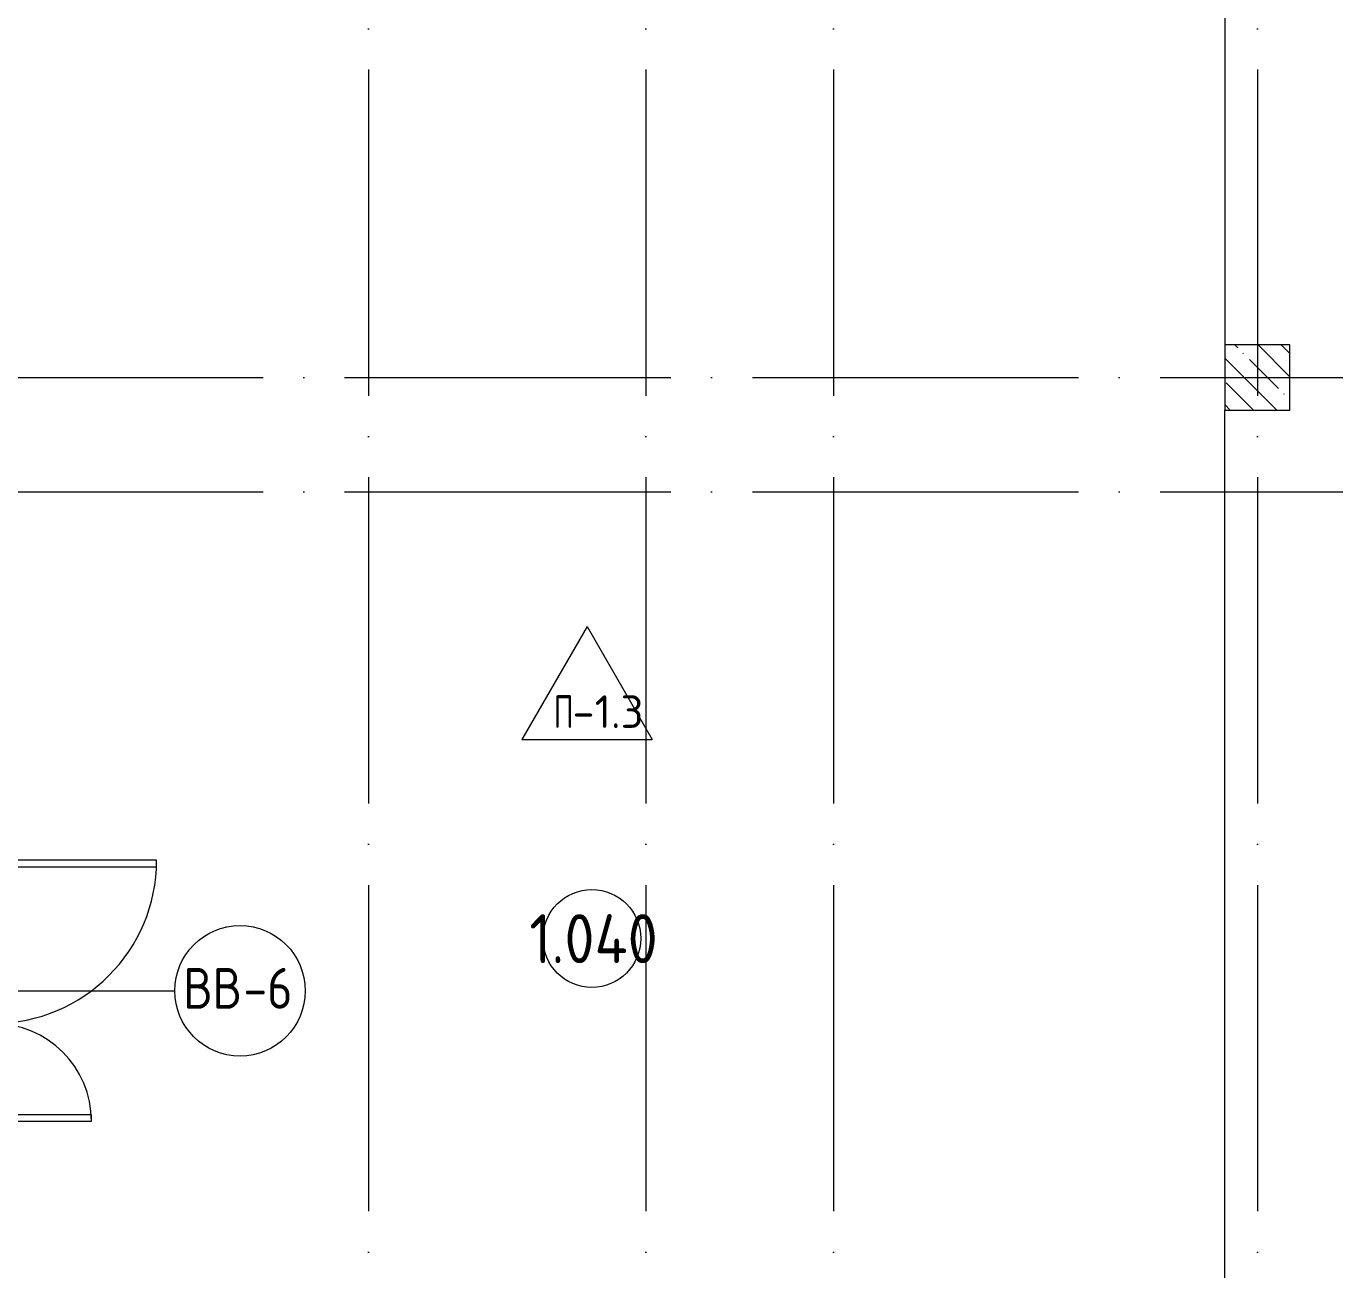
# Model space of a CAD drawing. Header units: millimetres. Extents: x -68946 to 690821, y -552984 to 293768.
# Drawn here: x 90288 to 98313, y 46205 to 53829 of the extents above; entities that cross this region are included whole.
import ezdxf

# ---------------------------------------------------------------- set-up
doc = ezdxf.new("R2010")
doc.units = ezdxf.units.MM
doc.linetypes.add('ADSK_Линия сетки', pattern=[2500, 2000, -250, 0, -250])
for name, color, linetype, lineweight in [('A-AREA-____-IDEN', 250, 'Continuous', 9), ('A-DOOR-____-IDEN', 250, 'Continuous', 9), ('A-DOOR-____-MCUT', 250, 'Continuous', 5), ('A-DOOR-____-OTLN', 250, 'Continuous', 5), ('A-DOOR-FRAM-MCUT', 250, 'Continuous', 5), ('A-DOOR-FRAM-OTLN', 250, 'Continuous', 5), ('A-FLOR-____-IDEN', 250, 'Continuous', 9), ('A-FLOR-____-OTLN', 250, 'Continuous', 9), ('S-COLS-____-MCUT', 250, 'Continuous', 25), ('S-COLS-____-OTLN', 250, 'Continuous', 9), ('S-GRID-____-OTLN', 250, 'Continuous', 9)]:
    doc.layers.add(name, color=color, linetype=linetype, lineweight=lineweight)
doc.styles.add('GOST Common_1', font='', dxfattribs={"width": 0.9, "height": 250})
doc.styles.add('ISOCPEUR_1', font='isocpeur.ttf', dxfattribs={"width": 0.9, "height": 250})
doc.styles.add('ISOCPEUR_2', font='isocpeur.ttf', dxfattribs={"height": 160})
doc.styles.get('GOST Common_1').set_extended_font_data('GOST Common')

# ---------------------------------------------------------------- blocks, each defined once
blk = doc.blocks.new('Дверь_СКБ_2Ст_Внутренняя1 - Н_ВВ-6_1700x2100h_Обеденный зал-42039571-АР1_Маркировочный план 1 этажа С2и3')
at = {"layer": 'A-DOOR-____-OTLN'}
h = blk.add_hatch(dxfattribs=at)
h.set_pattern_fill('FP_46', color=256, style=0, pattern_type=2)
h.set_pattern_definition([(135, (1451.41, 164.685), (-14.14214, -14.14214), []), (225, (1451.41, 164.685), (14.14214, -14.14214), [])])
h.paths.add_polyline_path([(862.5, -100), (862.5, 100), (837.5, 100), (837.5, -100)])
at = {"layer": 'A-DOOR-FRAM-OTLN'}
h = blk.add_hatch(dxfattribs=at)
h.set_pattern_fill('FP_47', color=256, style=0, pattern_type=2)
h.set_pattern_definition([(45, (-671.384, 164.685), (-14.1421, 14.1421), []), (135, (-671.384, 164.685), (-14.1421, -14.1421), [])])
h.paths.add_polyline_path([(-812.5, -100), (-812.5, 100), (-837.5, 100), (-837.5, -100)])
at = {"layer": 'A-DOOR-____-MCUT'}
for p, q in [((-787.5, 1100), (-787.5, 100)), ((-747.5, 1100), (-787.5, 1100)), ((-747.5, 100), (-747.5, 1100)), ((812.5, 700), (772.5, 700)), ((772.5, 700), (772.5, 100)), ((812.5, 100), (812.5, 700)), ((-787.5, 100), (-747.5, 100)), ((772.5, 100), (812.5, 100))]:
    blk.add_line(p, q, dxfattribs=at)
at = {"layer": 'A-DOOR-____-OTLN'}
for centre, radius, start, end in [((-787.5, 100), 1000, 0, 90), ((812.5, 100), 600, 90, 180)]:
    blk.add_arc(centre, radius, start, end, dxfattribs=at)
at = {"layer": 'A-DOOR-FRAM-MCUT'}
for p, q in [((-797.5, 108), (-867.5, 108)), ((-867.5, 108), (-867.5, 100)), ((-867.5, 100), (-797.5, 100)), ((-812.5, 100), (-837.5, 100)), ((-837.5, 100), (-837.5, -100)), ((-787.5, 100), (-812.5, 100)), ((-812.5, 100), (-812.5, 20)), ((-812.5, -100), (-812.5, 100)), ((-797.5, 100), (-812.5, 100)), ((-812.5, 100), (-812.5, 99)), ((-812.5, 99), (-797.5, 99)), ((-797.5, 100), (-797.5, 108)), ((-797.5, 99), (-797.5, 100)), ((-787.5, 60), (-787.5, 100)), ((812.5, 100), (812.5, 60)), ((837.5, 100), (812.5, 100)), ((892.5, 108), (822.5, 108)), ((822.5, 108), (822.5, 100)), ((837.5, 100), (822.5, 100)), ((822.5, 100), (822.5, 99)), ((822.5, 100), (892.5, 100)), ((822.5, 99), (837.5, 99)), ((837.5, 20), (837.5, 100)), ((862.5, 100), (837.5, 100)), ((837.5, 100), (837.5, -100)), ((837.5, 99), (837.5, 100)), ((862.5, -100), (862.5, 100)), ((892.5, 100), (892.5, 108)), ((-812.5, 20), (-777.5, 20)), ((-797.5, 20), (-812.5, 20)), ((-812.5, 20), (-812.5, -100)), ((-797.5, -100), (-797.5, 20)), ((-777.5, 60), (-787.5, 60)), ((-777.5, 20), (-777.5, 60)), ((812.5, 60), (802.5, 60)), ((802.5, 60), (802.5, 20)), ((802.5, 20), (837.5, 20)), ((837.5, 20), (822.5, 20)), ((822.5, 20), (822.5, -100)), ((837.5, -100), (837.5, 20)), ((-797.5, -100), (-867.5, -100)), ((-867.5, -100), (-867.5, -108)), ((-867.5, -108), (-797.5, -108)), ((-837.5, -100), (-812.5, -100)), ((-812.5, -100), (-797.5, -100)), ((-797.5, -108), (-797.5, -100)), ((822.5, -100), (837.5, -100)), ((892.5, -100), (822.5, -100)), ((822.5, -100), (822.5, -108)), ((822.5, -108), (892.5, -108)), ((837.5, -100), (862.5, -100)), ((892.5, -108), (892.5, -100))]:
    blk.add_line(p, q, dxfattribs=at)
blk = doc.blocks.new('AAR_СКБ_Марка_Помещения_мал - Номер-28977439-АР1_Маркировочный план 1 этажа С2и3')
at = {"layer": 'A-AREA-____-IDEN'}
blk.add_circle((-0.028, 0), 3, dxfattribs=at)
blk = doc.blocks.new('AAR_СКБ_Марка_Перекрытия - Марка пола-17325028-АР1_Маркировочный план 1 этажа С2и3')
at = {"layer": 'A-FLOR-____-IDEN'}
for p, q in [((0, 6.932), (-4.002, 0)), ((0, 6.932), (4.002, 0)), ((-4.002, 0), (4.002, 0))]:
    blk.add_line(p, q, dxfattribs=at)
blk = doc.blocks.new('ADSK_Марка_Дверь - Типоразмер_ADSK_Марка-30565456-АР1_Маркировочный план 1 этажа С2и3')
at = {"layer": 'A-DOOR-____-IDEN'}
blk.add_circle((0, 0), 4, dxfattribs=at)

msp = doc.modelspace()

# ---------------------------------------------------------------- hatches: boundary and pattern name
at = {"layer": 'S-COLS-____-OTLN', "lineweight": 5, "true_color": 0x000000}
h = msp.add_hatch(dxfattribs=at)
h.set_pattern_fill('FP_1', color=18, style=0, pattern_type=2)
h.set_pattern_definition([(135, (12287.91, -0.0006), (-142.5612, -142.5612), []), (135, (12430.48, -0.0006), (-142.5612, -142.5612), [252.016, -50.403, 3.353, -47.05])])
h.paths.add_polyline_path([(97637.8919, 51474.9994), (98037.8919, 51474.9994), (98037.8919, 51874.9994), (97637.8919, 51874.9994)])

# ---------------------------------------------------------------- linework, layer by layer
at = {"layer": 'A-DOOR-____-IDEN', "color": 18, "true_color": 0x000000}
msp.add_line((89987.8919, 47914.9994), (91199.2226, 47914.9994), dxfattribs=at)
at = {"layer": 'A-FLOR-____-OTLN', "color": 18, "lineweight": 5, "true_color": 0x000000}
for p, q in [((97637.8919, 58975), (97637.8919, 51874.9994)), ((97637.8919, 45724.9994), (97637.8919, 51474.9994))]:
    msp.add_line(p, q, dxfattribs=at)
at = {"layer": 'S-COLS-____-MCUT', "color": 18, "lineweight": 5, "true_color": 0x000000}
for p, q in [((98037.8919, 51874.9994), (97637.8919, 51874.9994)), ((97637.8919, 51874.9994), (97637.8919, 51474.9994)), ((98037.8919, 51474.9994), (98037.8919, 51874.9994)), ((97637.8919, 51474.9994), (98037.8919, 51474.9994))]:
    msp.add_line(p, q, dxfattribs=at)
at = {"layer": 'S-GRID-____-OTLN', "color": 18, "linetype": 'ADSK_Линия сетки', "true_color": 0x000000}
for p, q in [((92387.9138, 61063.6538), (92387.9138, -2919.5356)), ((94087.9138, 61063.6538), (94087.9138, -2919.5356)), ((95237.9138, 61063.6538), (95237.9138, -2919.5356)), ((97837.9138, 61063.6538), (97837.9138, -2919.5356)), ((77240.3519, 51675), (168626.8279, 51675)), ((77240.3519, 50975), (168626.8279, 50975))]:
    msp.add_line(p, q, dxfattribs=at)

# ---------------------------------------------------------------- block references
at = {"layer": 'A-AREA-____-IDEN', "color": 18, "true_color": 0x000000, "xscale": 99.99999999999993, "yscale": 99.99999999999993, "zscale": 99.99999999999993}
msp.add_blockref('AAR_СКБ_Марка_Помещения_мал - Номер-28977439-АР1_Маркировочный план 1 этажа С2и3', (93759.8808, 48236.0674), dxfattribs=at)
at = {"layer": 'A-DOOR-____-IDEN', "color": 18, "true_color": 0x000000, "xscale": 99.99999999999993, "yscale": 99.99999999999993, "zscale": 99.99999999999993}
msp.add_blockref('ADSK_Марка_Дверь - Типоразмер_ADSK_Марка-30565456-АР1_Маркировочный план 1 этажа С2и3', (91599.2226, 47914.9994), dxfattribs=at)
at = {"layer": 'A-DOOR-____-OTLN', "color": 18, "true_color": 0x000000, "rotation": 269.9999999999999}
msp.add_blockref('Дверь_СКБ_2Ст_Внутренняя1 - Н_ВВ-6_1700x2100h_Обеденный зал-42039571-АР1_Маркировочный план 1 этажа С2и3', (89987.8919, 47927.4994), dxfattribs=at)
at = {"layer": 'A-FLOR-____-IDEN', "color": 18, "true_color": 0x000000, "xscale": 99.99999999999993, "yscale": 99.99999999999993, "zscale": 99.99999999999993}
msp.add_blockref('AAR_СКБ_Марка_Перекрытия - Марка пола-17325028-АР1_Маркировочный план 1 этажа С2и3', (93727.2976, 49455.0115), dxfattribs=at)

# ---------------------------------------------------------------- texts
at = {"layer": 'A-AREA-____-IDEN', "color": 18, "true_color": 0x000000, "insert": (93373.5417, 48384.7272), "char_height": 300, "width": 628.523, "attachment_point": 1, "style": 'ISOCPEUR_1'}
msp.add_mtext('1.040', dxfattribs=at)
at = {"layer": 'A-DOOR-____-IDEN', "color": 18, "true_color": 0x000000, "char_height": 250, "attachment_point": 1, "style": 'GOST Common_1'}
for s, insert, width in [('ВВ', (91250.4652, 48055.45), 447.341625), ('-6', (91619.559, 48055.45), 389.620125)]:
    msp.add_mtext(s, dxfattribs=dict(at, insert=insert, width=width))
at = {"layer": 'A-FLOR-____-IDEN', "color": 18, "true_color": 0x000000, "char_height": 200, "attachment_point": 1, "style": 'ISOCPEUR_2'}
for s, insert, width in [('\\fISOCPEUR|b0|i0|c204|p34|;\\W.7;П', (93522.0627, 49726.3973), 140.295312), ('-1.3', (93637.8179, 49726.3973), 381.60325)]:
    msp.add_mtext(s, dxfattribs=dict(at, insert=insert, width=width))

doc.saveas('drawing.dxf')
